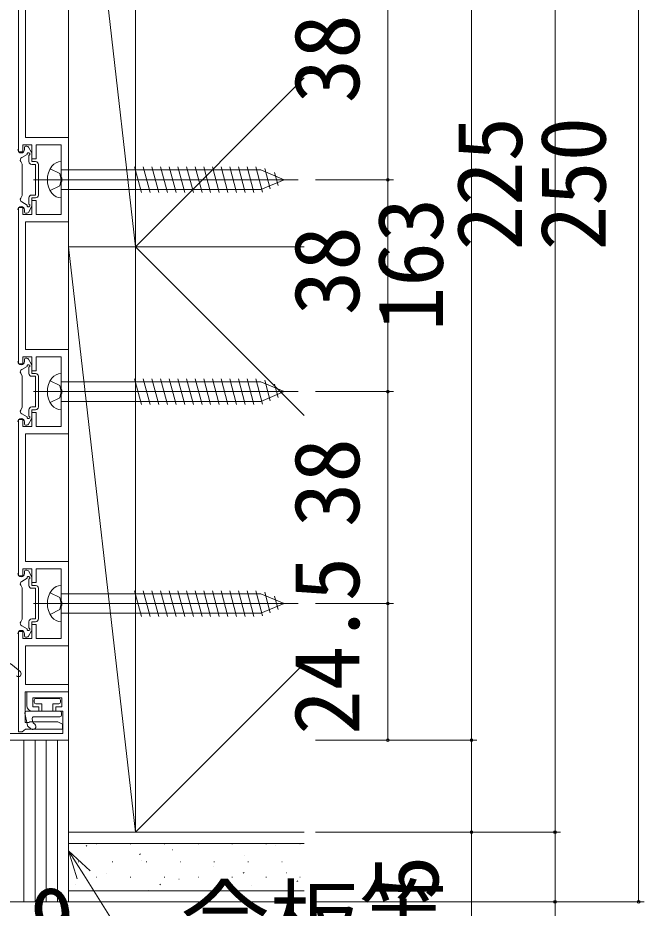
# Model space of a CAD drawing. Units: millimetres, scale not verified. Extents: x -2376 to -396, y -1680 to 1510.
# Drawn here: x -1207.2 to -1094.8, y -1511.9 to -1352.3 of the extents above; entities that cross this region are included whole.
import ezdxf
from ezdxf.enums import TextEntityAlignment as Align

# ---------------------------------------------------------------- set-up
doc = ezdxf.new("R2010")
doc.units = ezdxf.units.MM
doc.header["$LTSCALE"] = 8
doc.linetypes.add('CHAIN2', pattern=[12, 9, -1, 1, -1])
doc.linetypes.add('DASHED3', pattern=[4, 3, -1])
for name, color, linetype, lineweight in [('0-3_YKK_11', 7, 'Continuous', 9), ('0-6_YSS_K', 3, 'Continuous', 9), ('0-7_YKK_13', 4, 'Continuous', 9), ('0-8_YKK_D', 6, 'Continuous', 9)]:
    doc.layers.add(name, color=color, linetype=linetype, lineweight=lineweight)
doc.styles.add('ＭＳ ゴシック', font='')
doc.styles.get('ＭＳ ゴシック').set_extended_font_data('MS Gothic')

msp = doc.modelspace()

# ---------------------------------------------------------------- linework, layer by layer
at = {"layer": '0-3_YKK_11'}
for p, q in [((-1207.091, -1376.313), (-1207.091, -1348.313)), ((-1205.791, -1350.863), (-1205.791, -1373.763)), ((-1205.791, -1373.763), (-1198.091, -1373.763)), ((-1198.091, -1373.763), (-1198.091, -1388.863)), ((-1206.291, -1376.313), (-1207.091, -1376.313)), ((-1206.291, -1375.063), (-1206.291, -1376.313)), ((-1204.691, -1375.063), (-1206.291, -1375.063)), ((-1204.691, -1377.563), (-1204.691, -1375.063)), ((-1203.891, -1375.063), (-1203.891, -1377.563)), ((-1199.391, -1375.063), (-1203.891, -1375.063)), ((-1199.391, -1380.855), (-1199.391, -1375.063)), ((-1203.891, -1377.563), (-1204.691, -1377.563)), ((-1199.271, -1381.038), (-1199.391, -1380.855)), ((-1199.271, -1381.588), (-1199.271, -1381.038)), ((-1199.391, -1381.771), (-1199.271, -1381.588)), ((-1199.391, -1387.563), (-1199.391, -1381.771)), ((-1204.691, -1385.063), (-1203.891, -1385.063)), ((-1204.691, -1387.563), (-1204.691, -1385.063)), ((-1203.891, -1385.063), (-1203.891, -1387.563)), ((-1207.091, -1386.313), (-1206.291, -1386.313)), ((-1207.091, -1414.313), (-1207.091, -1386.313)), ((-1206.291, -1386.313), (-1206.291, -1387.563)), ((-1206.291, -1387.563), (-1204.691, -1387.563)), ((-1205.791, -1388.863), (-1205.791, -1411.763)), ((-1198.091, -1388.863), (-1205.791, -1388.863)), ((-1203.891, -1387.563), (-1199.391, -1387.563)), ((-1205.791, -1411.763), (-1198.091, -1411.763)), ((-1198.091, -1411.763), (-1198.091, -1426.863)), ((-1206.291, -1414.313), (-1207.091, -1414.313)), ((-1206.291, -1413.063), (-1206.291, -1414.313)), ((-1204.691, -1413.063), (-1206.291, -1413.063)), ((-1204.691, -1415.563), (-1204.691, -1413.063)), ((-1203.891, -1413.063), (-1203.891, -1415.563)), ((-1199.391, -1413.063), (-1203.891, -1413.063)), ((-1199.391, -1418.855), (-1199.391, -1413.063)), ((-1203.891, -1415.563), (-1204.691, -1415.563)), ((-1199.271, -1419.038), (-1199.391, -1418.855)), ((-1199.271, -1419.588), (-1199.271, -1419.038)), ((-1199.391, -1419.771), (-1199.271, -1419.588)), ((-1199.391, -1425.563), (-1199.391, -1419.771)), ((-1204.691, -1423.063), (-1203.891, -1423.063)), ((-1204.691, -1425.563), (-1204.691, -1423.063)), ((-1203.891, -1423.063), (-1203.891, -1425.563)), ((-1207.091, -1424.313), (-1206.291, -1424.313)), ((-1207.091, -1452.313), (-1207.091, -1424.313)), ((-1206.291, -1424.313), (-1206.291, -1425.563)), ((-1206.291, -1425.563), (-1204.691, -1425.563)), ((-1203.891, -1425.563), (-1199.391, -1425.563)), ((-1205.791, -1426.863), (-1205.791, -1449.763)), ((-1198.091, -1426.863), (-1205.791, -1426.863)), ((-1205.791, -1449.763), (-1198.091, -1449.763)), ((-1198.091, -1449.763), (-1198.091, -1464.863)), ((-1206.291, -1451.063), (-1206.291, -1452.313)), ((-1204.691, -1451.063), (-1206.291, -1451.063)), ((-1204.691, -1453.563), (-1204.691, -1451.063)), ((-1203.891, -1451.063), (-1203.891, -1453.563)), ((-1199.391, -1451.063), (-1203.891, -1451.063)), ((-1199.391, -1456.855), (-1199.391, -1451.063)), ((-1206.291, -1452.313), (-1207.091, -1452.313)), ((-1203.891, -1453.563), (-1204.691, -1453.563)), ((-1199.271, -1457.038), (-1199.391, -1456.855)), ((-1199.391, -1457.771), (-1199.271, -1457.588)), ((-1199.271, -1457.588), (-1199.271, -1457.038)), ((-1199.391, -1463.563), (-1199.391, -1457.771)), ((-1207.091, -1462.313), (-1206.291, -1462.313)), ((-1207.091, -1480.313), (-1207.091, -1462.313)), ((-1206.291, -1462.313), (-1206.291, -1463.563)), ((-1204.691, -1461.063), (-1203.891, -1461.063)), ((-1204.691, -1463.563), (-1204.691, -1461.063)), ((-1203.891, -1461.063), (-1203.891, -1463.563)), ((-1206.291, -1463.563), (-1204.691, -1463.563)), ((-1203.891, -1463.563), (-1199.391, -1463.563)), ((-1205.791, -1464.863), (-1205.791, -1471.813)), ((-1198.091, -1464.863), (-1205.791, -1464.863)), ((-1205.791, -1471.813), (-1198.091, -1471.813)), ((-1198.091, -1471.813), (-1198.091, -1473.113)), ((-1205.891, -1473.113), (-1205.891, -1478.613)), ((-1198.091, -1473.113), (-1205.891, -1473.113)), ((-1205.591, -1473.113), (-1198.091, -1473.113)), ((-1205.591, -1475.613), (-1205.591, -1473.113)), ((-1198.091, -1473.113), (-1198.091, -1481.813)), ((-1204.491, -1474.213), (-1204.491, -1475.813)), ((-1199.291, -1474.213), (-1204.491, -1474.213)), ((-1199.291, -1475.813), (-1199.291, -1474.213)), ((-1203.391, -1476.613), (-1204.591, -1476.613)), ((-1204.491, -1475.813), (-1203.391, -1475.813)), ((-1203.391, -1475.813), (-1203.391, -1476.613)), ((-1200.391, -1475.813), (-1199.291, -1475.813)), ((-1200.391, -1476.613), (-1200.391, -1475.813)), ((-1199.091, -1476.613), (-1200.391, -1476.613)), ((-1199.091, -1480.613), (-1199.091, -1476.613)), ((-1206.095, -1480.063), (-1206.391, -1480.313)), ((-1205.8, -1479.813), (-1206.095, -1480.063)), ((-1205.891, -1478.613), (-1205.22, -1478.613)), ((-1199.191, -1479.813), (-1205.8, -1479.813)), ((-1205.22, -1478.613), (-1205.022, -1478.538)), ((-1205.022, -1478.538), (-1204.379, -1478.523)), ((-1204.379, -1478.523), (-1204.004, -1478.523)), ((-1204.004, -1478.523), (-1203.379, -1478.523)), ((-1203.379, -1478.523), (-1203.004, -1478.523)), ((-1203.004, -1478.523), (-1202.379, -1478.523)), ((-1202.379, -1478.523), (-1202.004, -1478.523)), ((-1202.004, -1478.523), (-1201.378, -1478.523)), ((-1201.378, -1478.523), (-1201.004, -1478.523)), ((-1201.004, -1478.523), (-1200.379, -1478.523)), ((-1200.379, -1478.523), (-1200.004, -1478.523)), ((-1200.004, -1478.523), (-1199.191, -1478.913)), ((-1199.191, -1478.913), (-1199.191, -1479.813)), ((-1209.633, -1480.613), (-1199.091, -1480.613)), ((-1206.391, -1480.313), (-1207.091, -1480.313)), ((-1198.091, -1481.813), (-1213.091, -1481.813))]:
    msp.add_line(p, q, dxfattribs=at)
msp.add_arc((-1204.591, -1475.613), 1, 180, 269.99998, dxfattribs=at)
at = {"layer": '0-6_YSS_K'}
for p, q in [((-1198.091, -1288.313), (-1186.091, -1393.313)), ((-1198.091, -1393.313), (-1198.091, -1288.313)), ((-1186.091, -1393.313), (-1186.091, -1288.313)), ((-1186.091, -1393.313), (-1155.812, -1363.034)), ((-1198.091, -1393.313), (-1186.091, -1498.313)), ((-1186.091, -1393.313), (-1198.091, -1393.313)), ((-1198.091, -1498.313), (-1198.091, -1393.313)), ((-1155.812, -1423.592), (-1186.091, -1393.313)), ((-1186.091, -1393.313), (-1155.812, -1393.313)), ((-1186.091, -1498.313), (-1186.091, -1393.313)), ((-1186.091, -1498.313), (-1155.812, -1468.034)), ((-1210.091, -1481.813), (-1198.091, -1481.813)), ((-1206.091, -1510.813), (-1206.091, -1481.813)), ((-1204.091, -1510.813), (-1204.091, -1481.813)), ((-1202.091, -1510.813), (-1202.091, -1481.813)), ((-1200.091, -1510.813), (-1200.091, -1481.813)), ((-1198.091, -1498.313), (-1198.091, -1510.813)), ((-1186.091, -1498.313), (-1198.091, -1498.313)), ((-1186.091, -1498.313), (-1155.812, -1498.313)), ((-1155.812, -1500.313), (-1198.091, -1500.313)), ((-1194.947, -1500.805), (-1194.78, -1500.695)), ((-1193.101, -1500.402), (-1193.001, -1500.402)), ((-1192.496, -1500.413), (-1192.478, -1500.407)), ((-1187.021, -1500.402), (-1186.921, -1500.402)), ((-1180.941, -1500.402), (-1180.841, -1500.402)), ((-1174.861, -1500.402), (-1174.761, -1500.402)), ((-1168.781, -1500.402), (-1168.681, -1500.402)), ((-1162.701, -1500.402), (-1162.601, -1500.402)), ((-1160.973, -1500.614), (-1160.954, -1500.608)), ((-1156.621, -1500.402), (-1156.521, -1500.402)), ((-1198.077, -1502.389), (-1198.058, -1502.383)), ((-1185.341, -1502.283), (-1185.175, -1502.173)), ((-1179.478, -1501.485), (-1179.459, -1501.478)), ((-1196.331, -1503.632), (-1196.231, -1503.632)), ((-1190.251, -1503.632), (-1190.151, -1503.632)), ((-1185.058, -1503.461), (-1185.039, -1503.455)), ((-1184.171, -1503.632), (-1184.071, -1503.632)), ((-1178.091, -1503.632), (-1177.991, -1503.632)), ((-1172.011, -1503.632), (-1171.911, -1503.632)), ((-1166.459, -1502.557), (-1166.441, -1502.55)), ((-1165.931, -1503.632), (-1165.831, -1503.632)), ((-1159.851, -1503.632), (-1159.751, -1503.632)), ((-1172.04, -1504.533), (-1172.021, -1504.526)), ((-1166.748, -1505.647), (-1166.581, -1505.537)), ((-1159.021, -1505.605), (-1159.002, -1505.598)), ((-1193.101, -1506.382), (-1193.001, -1506.382)), ((-1191.298, -1505.671), (-1191.28, -1505.664)), ((-1187.021, -1506.382), (-1186.921, -1506.382)), ((-1180.941, -1506.382), (-1180.841, -1506.382)), ((-1178.28, -1506.743), (-1178.261, -1506.736)), ((-1174.861, -1506.382), (-1174.761, -1506.382)), ((-1168.781, -1506.382), (-1168.681, -1506.382)), ((-1162.701, -1506.382), (-1162.601, -1506.382)), ((-1157.143, -1507.125), (-1156.976, -1507.015)), ((-1156.621, -1506.382), (-1156.521, -1506.382)), ((-1198.091, -1508.813), (-1155.812, -1508.813)), ((-1196.785, -1507.614), (-1196.766, -1507.607)), ((-1183.766, -1508.686), (-1183.748, -1508.679)), ((-1181.732, -1507.729), (-1181.565, -1507.619)), ((-1165.262, -1507.815), (-1165.243, -1507.808)), ((-1210.091, -1510.813), (-1198.091, -1510.813)), ((-1198.091, -1510.813), (-1155.812, -1510.813))]:
    msp.add_line(p, q, dxfattribs=at)
at = {"layer": '0-7_YKK_13'}
for p, q in [((-1205.991, -1375.913), (-1205.991, -1375.513)), ((-1205.557, -1375.313), (-1205.791, -1375.313)), ((-1204.731, -1376.443), (-1205.297, -1375.463)), ((-1206.493, -1377.337), (-1205.531, -1376.782)), ((-1205.191, -1378.063), (-1205.191, -1376.942)), ((-1204.691, -1378.063), (-1204.691, -1376.593)), ((-1206.391, -1378.513), (-1206.676, -1378.02)), ((-1206.391, -1384.113), (-1206.391, -1378.513)), ((-1204.691, -1378.063), (-1203.991, -1378.063)), ((-1204.691, -1378.563), (-1203.991, -1378.563)), ((-1203.991, -1384.063), (-1203.991, -1378.563)), ((-1203.491, -1384.063), (-1203.491, -1378.563)), ((-1199.391, -1384.563), (-1199.391, -1378.063)), ((-1186.247, -1379.013), (-1185.015, -1383.613)), ((-1184.695, -1379.013), (-1183.462, -1383.613)), ((-1183.141, -1379.013), (-1181.909, -1383.613)), ((-1181.589, -1379.013), (-1180.356, -1383.613)), ((-1180.036, -1379.013), (-1178.803, -1383.613)), ((-1178.483, -1379.013), (-1177.25, -1383.613)), ((-1176.93, -1379.013), (-1175.697, -1383.613)), ((-1175.377, -1379.013), (-1174.144, -1383.613)), ((-1173.824, -1379.013), (-1172.592, -1383.613)), ((-1172.271, -1379.013), (-1171.039, -1383.613)), ((-1170.718, -1379.013), (-1169.486, -1383.613)), ((-1169.165, -1379.013), (-1167.933, -1383.613)), ((-1167.612, -1379.013), (-1166.38, -1383.613)), ((-1166.059, -1379.013), (-1164.827, -1383.613)), ((-1164.507, -1379.013), (-1163.297, -1383.526)), ((-1162.885, -1379.271), (-1161.899, -1382.947)), ((-1199.391, -1379.563), (-1163.616, -1379.563)), ((-1159.391, -1381.313), (-1163.616, -1379.563)), ((-1161.138, -1379.994), (-1160.502, -1382.368)), ((-1159.391, -1381.313), (-1163.616, -1383.063)), ((-1206.391, -1384.113), (-1206.676, -1384.606)), ((-1204.691, -1384.063), (-1203.991, -1384.063)), ((-1199.391, -1383.063), (-1163.616, -1383.063)), ((-1206.493, -1385.289), (-1205.531, -1385.844)), ((-1205.191, -1385.684), (-1205.191, -1384.563)), ((-1204.691, -1386.033), (-1204.691, -1384.563)), ((-1204.691, -1384.563), (-1203.991, -1384.563)), ((-1205.991, -1386.713), (-1205.991, -1387.113)), ((-1205.557, -1387.313), (-1205.791, -1387.313)), ((-1204.731, -1386.182), (-1205.297, -1387.163)), ((-1205.991, -1413.913), (-1205.991, -1413.513)), ((-1205.557, -1413.313), (-1205.791, -1413.313)), ((-1204.731, -1414.443), (-1205.297, -1413.463)), ((-1204.691, -1416.063), (-1204.691, -1414.593)), ((-1206.391, -1416.513), (-1206.676, -1416.02)), ((-1206.493, -1415.337), (-1205.531, -1414.782)), ((-1205.191, -1416.063), (-1205.191, -1414.942)), ((-1204.691, -1416.063), (-1203.991, -1416.063)), ((-1199.391, -1422.563), (-1199.391, -1416.063)), ((-1206.391, -1422.113), (-1206.391, -1416.513)), ((-1204.691, -1416.563), (-1203.991, -1416.563)), ((-1203.991, -1422.063), (-1203.991, -1416.563)), ((-1203.491, -1422.063), (-1203.491, -1416.563)), ((-1199.391, -1417.563), (-1163.616, -1417.563)), ((-1186.247, -1417.013), (-1185.015, -1421.613)), ((-1184.695, -1417.013), (-1183.462, -1421.613)), ((-1183.141, -1417.013), (-1181.909, -1421.613)), ((-1181.589, -1417.013), (-1180.356, -1421.613)), ((-1180.036, -1417.013), (-1178.803, -1421.613)), ((-1178.483, -1417.013), (-1177.25, -1421.613)), ((-1176.93, -1417.013), (-1175.697, -1421.613)), ((-1175.377, -1417.013), (-1174.144, -1421.613)), ((-1173.824, -1417.013), (-1172.592, -1421.613)), ((-1172.271, -1417.013), (-1171.039, -1421.613)), ((-1170.718, -1417.013), (-1169.486, -1421.613)), ((-1169.165, -1417.013), (-1167.933, -1421.613)), ((-1167.612, -1417.013), (-1166.38, -1421.613)), ((-1166.059, -1417.013), (-1164.827, -1421.613)), ((-1164.507, -1417.013), (-1163.297, -1421.526)), ((-1159.391, -1419.313), (-1163.616, -1417.563)), ((-1162.885, -1417.27), (-1161.899, -1420.947)), ((-1159.391, -1419.313), (-1163.616, -1421.063)), ((-1161.138, -1417.994), (-1160.502, -1420.368)), ((-1206.391, -1422.113), (-1206.676, -1422.606)), ((-1205.191, -1423.684), (-1205.191, -1422.563)), ((-1204.691, -1422.063), (-1203.991, -1422.063)), ((-1204.691, -1424.033), (-1204.691, -1422.563)), ((-1204.691, -1422.563), (-1203.991, -1422.563)), ((-1199.391, -1421.063), (-1163.616, -1421.063)), ((-1206.493, -1423.289), (-1205.531, -1423.844)), ((-1204.731, -1424.183), (-1205.297, -1425.163)), ((-1205.991, -1424.713), (-1205.991, -1425.113)), ((-1205.557, -1425.313), (-1205.791, -1425.313)), ((-1205.557, -1451.313), (-1205.791, -1451.313)), ((-1206.493, -1453.337), (-1205.531, -1452.782)), ((-1205.991, -1451.913), (-1205.991, -1451.513)), ((-1204.731, -1452.443), (-1205.297, -1451.463)), ((-1205.191, -1454.063), (-1205.191, -1452.942)), ((-1204.691, -1454.063), (-1204.691, -1452.593)), ((-1206.391, -1454.513), (-1206.676, -1454.02)), ((-1206.391, -1460.113), (-1206.391, -1454.513)), ((-1204.691, -1454.063), (-1203.991, -1454.063)), ((-1199.391, -1460.563), (-1199.391, -1454.063)), ((-1204.691, -1454.563), (-1203.991, -1454.563)), ((-1203.991, -1460.063), (-1203.991, -1454.563)), ((-1203.491, -1460.063), (-1203.491, -1454.563)), ((-1199.391, -1455.563), (-1163.616, -1455.563)), ((-1186.247, -1455.013), (-1185.015, -1459.613)), ((-1184.695, -1455.013), (-1183.462, -1459.613)), ((-1183.141, -1455.013), (-1181.909, -1459.613)), ((-1181.589, -1455.013), (-1180.356, -1459.613)), ((-1180.036, -1455.013), (-1178.803, -1459.613)), ((-1178.483, -1455.013), (-1177.25, -1459.613)), ((-1176.93, -1455.013), (-1175.697, -1459.613)), ((-1175.377, -1455.013), (-1174.144, -1459.613)), ((-1173.824, -1455.013), (-1172.592, -1459.613)), ((-1172.271, -1455.013), (-1171.039, -1459.613)), ((-1170.718, -1455.013), (-1169.486, -1459.613)), ((-1169.165, -1455.013), (-1167.933, -1459.613)), ((-1167.612, -1455.013), (-1166.38, -1459.613)), ((-1166.059, -1455.013), (-1164.827, -1459.613)), ((-1164.507, -1455.013), (-1163.297, -1459.526)), ((-1159.391, -1457.313), (-1163.616, -1455.563)), ((-1162.885, -1455.27), (-1161.899, -1458.947)), ((-1161.138, -1455.994), (-1160.502, -1458.368)), ((-1159.391, -1457.313), (-1163.616, -1459.063)), ((-1199.391, -1459.063), (-1163.616, -1459.063)), ((-1206.391, -1460.113), (-1206.676, -1460.606)), ((-1205.191, -1461.684), (-1205.191, -1460.563)), ((-1204.691, -1460.063), (-1203.991, -1460.063)), ((-1204.691, -1462.033), (-1204.691, -1460.563)), ((-1204.691, -1460.563), (-1203.991, -1460.563)), ((-1206.493, -1461.289), (-1205.531, -1461.844)), ((-1204.731, -1462.183), (-1205.297, -1463.163)), ((-1205.991, -1462.713), (-1205.991, -1463.113)), ((-1205.557, -1463.313), (-1205.791, -1463.313)), ((-1204.241, -1475.013), (-1204.241, -1474.613)), ((-1199.841, -1474.313), (-1203.941, -1474.313)), ((-1199.541, -1475.013), (-1199.541, -1474.613)), ((-1199.641, -1476.613), (-1205.641, -1476.613)), ((-1202.891, -1475.313), (-1203.941, -1475.313)), ((-1202.891, -1475.313), (-1202.891, -1476.613)), ((-1200.891, -1475.313), (-1199.841, -1475.313)), ((-1200.891, -1476.613), (-1200.891, -1475.313)), ((-1205.463, -1479.207), (-1205.935, -1476.975)), ((-1204.469, -1478.591), (-1204.599, -1477.975)), ((-1204.306, -1477.613), (-1199.641, -1477.613)), ((-1199.341, -1477.313), (-1199.341, -1476.913)), ((-1205.356, -1479.38), (-1204.832, -1479.794)), ((-1204.362, -1478.764), (-1204.15, -1478.931))]:
    msp.add_line(p, q, dxfattribs=at)
at = {"layer": '0-7_YKK_13', "linetype": 'DASHED3'}
for p, q in [((-1201.384, -1379.363), (-1199.663, -1380.221)), ((-1199.391, -1381.313), (-1199.663, -1380.221)), ((-1201.384, -1383.263), (-1199.663, -1382.405)), ((-1199.391, -1381.313), (-1199.663, -1382.405)), ((-1201.384, -1417.363), (-1199.663, -1418.221)), ((-1199.391, -1419.313), (-1199.663, -1418.221)), ((-1199.391, -1419.313), (-1199.663, -1420.405)), ((-1201.384, -1421.263), (-1199.663, -1420.405)), ((-1201.384, -1455.363), (-1199.663, -1456.221)), ((-1199.391, -1457.313), (-1199.663, -1456.221)), ((-1199.391, -1457.313), (-1199.663, -1458.405)), ((-1201.384, -1459.263), (-1199.663, -1458.405))]:
    msp.add_line(p, q, dxfattribs=at)
at = {"layer": '0-7_YKK_13', "linetype": 'CHAIN2'}
for p, q in [((-1204.391, -1381.313), (-1156.891, -1381.313)), ((-1204.391, -1419.313), (-1156.891, -1419.313)), ((-1204.391, -1457.313), (-1156.891, -1457.313))]:
    msp.add_line(p, q, dxfattribs=at)
at = {"layer": '0-7_YKK_13'}
for centre, radius, start, end in [((-1206.591, -1375.913), 0.6, 180, 0), ((-1205.791, -1375.513), 0.2, 90, 180), ((-1205.557, -1375.613), 0.3, 30, 90), ((-1206.243, -1377.77), 0.5, 119.99998, 210), ((-1205.291, -1376.713), 0.25, 293.57817, 196.04532), ((-1204.991, -1376.593), 0.3, 0, 30), ((-1204.691, -1378.063), 0.5, 180, 270), ((-1203.991, -1378.563), 0.5, 0, 90), ((-1197.891, -1381.313), 4, 142.75082, 217.24916), ((-1199.403, -1380.163), 2.1, 89.66112, 142.75082), ((-1204.691, -1384.563), 0.5, 90, 180), ((-1203.991, -1384.063), 0.5, 270, 0), ((-1199.403, -1382.463), 2.1, 217.24916, 270.33887), ((-1206.243, -1384.856), 0.5, 150, 239.99998), ((-1205.291, -1385.913), 0.25, 163.95467, 66.42181), ((-1206.591, -1386.713), 0.6, 0, 180), ((-1205.791, -1387.113), 0.2, 180, 270), ((-1205.557, -1387.013), 0.3, 270, 330), ((-1204.991, -1386.033), 0.3, 330, 0), ((-1206.591, -1413.913), 0.6, 180, 0), ((-1205.791, -1413.513), 0.2, 90, 180), ((-1205.557, -1413.613), 0.3, 30, 90), ((-1205.291, -1414.713), 0.25, 293.57817, 196.04532), ((-1204.991, -1414.593), 0.3, 0, 30), ((-1206.243, -1415.77), 0.5, 119.99998, 210), ((-1204.691, -1416.063), 0.5, 180, 270), ((-1203.991, -1416.563), 0.5, 0, 90), ((-1199.403, -1418.163), 2.1, 89.66112, 142.75082), ((-1197.891, -1419.313), 4, 142.75082, 217.24916), ((-1206.243, -1422.856), 0.5, 150, 239.99998), ((-1204.691, -1422.563), 0.5, 90, 180), ((-1203.991, -1422.063), 0.5, 270, 0), ((-1199.403, -1420.463), 2.1, 217.24916, 270.33887), ((-1206.591, -1424.713), 0.6, 0, 180), ((-1205.291, -1423.913), 0.25, 163.95467, 66.42181), ((-1204.991, -1424.033), 0.3, 330, 0), ((-1205.791, -1425.113), 0.2, 180, 270), ((-1205.557, -1425.013), 0.3, 270, 330), ((-1205.791, -1451.513), 0.2, 90, 180), ((-1205.557, -1451.613), 0.3, 30, 90), ((-1206.591, -1451.913), 0.6, 180, 0), ((-1205.291, -1452.713), 0.25, 293.57817, 196.04532), ((-1204.991, -1452.593), 0.3, 0, 30), ((-1206.243, -1453.77), 0.5, 119.99998, 210), ((-1204.691, -1454.063), 0.5, 180, 270), ((-1203.991, -1454.563), 0.5, 0, 90), ((-1199.403, -1456.163), 2.1, 89.66112, 142.75082), ((-1197.891, -1457.313), 4, 142.75082, 217.24916), ((-1206.243, -1460.856), 0.5, 150, 239.99998), ((-1204.691, -1460.563), 0.5, 90, 180), ((-1203.991, -1460.063), 0.5, 270, 0), ((-1199.403, -1458.463), 2.1, 217.24916, 270.33887), ((-1206.591, -1462.713), 0.6, 0, 180), ((-1205.291, -1461.913), 0.25, 163.95467, 66.42181), ((-1204.991, -1462.033), 0.3, 330, 0), ((-1205.791, -1463.113), 0.2, 180, 270), ((-1205.557, -1463.013), 0.3, 270, 330), ((-1213.891, -1476.547), 10, 44.2942, 74.22737), ((-1207.091, -1469.913), 0.5, 228.42064, 44.2942), ((-1203.941, -1474.613), 0.3, 90, 180), ((-1203.941, -1475.013), 0.3, 180, 270), ((-1199.841, -1474.613), 0.3, 0, 90), ((-1199.841, -1475.013), 0.3, 270, 0), ((-1205.641, -1476.913), 0.3, 90, 191.91945), ((-1199.641, -1476.913), 0.3, 0, 90), ((-1204.306, -1477.913), 0.3, 90, 191.91945), ((-1199.641, -1477.313), 0.3, 270, 0), ((-1205.17, -1479.145), 0.3, 191.91945, 231.66687), ((-1204.491, -1479.363), 0.55, 231.66687, 51.66687), ((-1204.176, -1478.529), 0.3, 191.91945, 231.66687)]:
    msp.add_arc(centre, radius, start, end, dxfattribs=at)
at = {"layer": '0-8_YKK_D'}
for p, q in [((-1095.812, -1510.813), (-1095.812, -1260.813)), ((-1110.812, -1498.313), (-1110.812, -1273.313)), ((-1125.812, -1481.813), (-1125.812, -1318.813)), ((-1140.812, -1343.313), (-1140.812, -1381.313)), ((-1153.812, -1381.313), (-1139.812, -1381.313)), ((-1140.812, -1381.313), (-1140.812, -1419.313)), ((-1153.812, -1419.313), (-1139.812, -1419.313)), ((-1140.812, -1419.313), (-1140.812, -1457.313)), ((-1153.812, -1457.313), (-1139.812, -1457.313)), ((-1140.812, -1457.313), (-1140.812, -1481.813)), ((-1153.812, -1481.813), (-1124.812, -1481.813)), ((-1125.812, -1481.813), (-1125.812, -1498.313)), ((-1153.812, -1498.313), (-1109.812, -1498.313)), ((-1125.812, -1498.313), (-1125.812, -1536.773)), ((-1110.812, -1498.313), (-1110.812, -1510.813)), ((-1198.091, -1501.644), (-1195.367, -1505.955)), ((-1198.091, -1501.644), (-1194.211, -1505.225)), ((-1196.522, -1506.685), (-1198.091, -1501.644)), ((-1195.367, -1505.955), (-1182.819, -1525.813)), ((-1153.812, -1510.813), (-1094.812, -1510.813)), ((-1110.812, -1510.813), (-1110.812, -1548.373))]:
    msp.add_line(p, q, dxfattribs=at)
for centre, start, end in [((-1140.812, -1381.313), 90, 270), ((-1140.812, -1381.313), 90, 270), ((-1140.812, -1381.313), 270, 90), ((-1140.812, -1381.313), 270, 90), ((-1140.812, -1419.313), 90, 270), ((-1140.812, -1419.313), 90, 270), ((-1140.812, -1419.313), 270, 90), ((-1140.812, -1419.313), 270, 90), ((-1140.812, -1457.313), 90, 270), ((-1140.812, -1457.313), 90, 270), ((-1140.812, -1457.313), 270, 90), ((-1140.812, -1457.313), 270, 90), ((-1140.812, -1481.813), 90, 270), ((-1140.812, -1481.813), 270, 90), ((-1125.812, -1481.813), 90, 270), ((-1125.812, -1481.813), 90, 270), ((-1125.812, -1481.813), 270, 90), ((-1125.812, -1481.813), 270, 90), ((-1125.812, -1498.313), 90, 270), ((-1125.812, -1498.313), 270, 90), ((-1110.812, -1498.313), 90, 270), ((-1110.812, -1498.313), 90, 270), ((-1110.812, -1498.313), 270, 90), ((-1110.812, -1498.313), 270, 90), ((-1110.812, -1510.813), 90, 270), ((-1110.812, -1510.813), 270, 90), ((-1095.812, -1510.813), 90, 270), ((-1095.812, -1510.813), 270, 90)]:
    msp.add_arc(centre, 0.25, start, end, dxfattribs=at)

# ---------------------------------------------------------------- texts
at = {"layer": '0-8_YKK_D', "color": 4, "style": 'ＭＳ ゴシック'}
for s, p in [('38', (-1142.412, -1367.593)), ('225', (-1113.212, -1393.973)), ('250', (-1098.212, -1393.973)), ('163', (-1127.412, -1408.473)), ('38', (-1142.412, -1405.593)), ('38', (-1142.412, -1443.593)), ('24.5', (-1142.412, -1480.843)), ('16.5', (-1128.212, -1534.373))]:
    msp.add_text(s, height=11.73, rotation=90, dxfattribs=at).set_placement(p, align=Align.BOTTOM_LEFT)
for s, p in [('合板等', (-1178.019, -1523.553)), ('9', (-1204.991, -1523.413))]:
    msp.add_text(s, height=11.73, dxfattribs=at).set_placement(p, align=Align.BOTTOM_LEFT)

doc.saveas('drawing.dxf')
